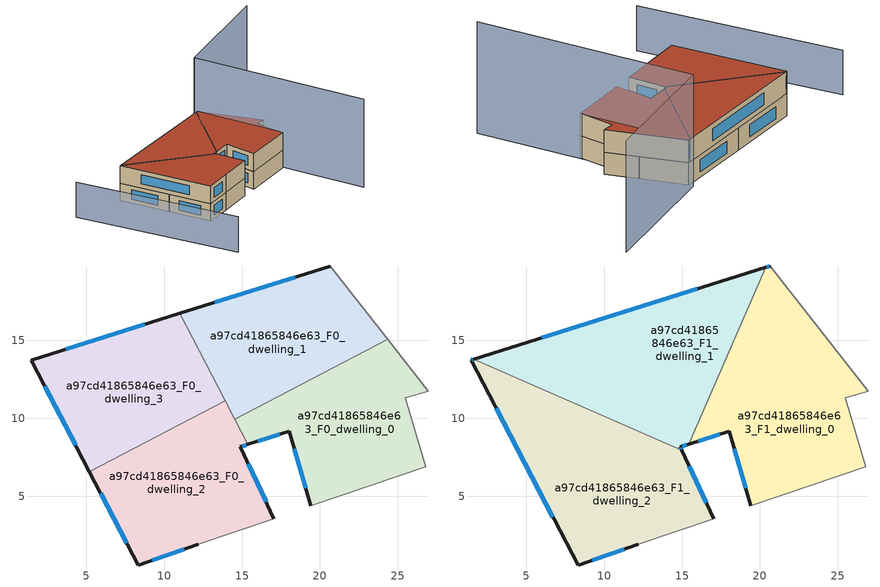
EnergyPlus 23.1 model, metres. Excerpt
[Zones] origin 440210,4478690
a97cd41865846e63_F0_dwelling_0
 floor ground (EU_floor_Construction): 24.36,15.08 26.97,11.75 25.47,11.32 26.8,6.89 19.42,4.38 18.04,9.17 15.38,8.32 14.53,9.95 z0
 wall outside (EU_wall_Construction): 15.38,8.32 18.04,9.17 19.42,4.38 z0:3
 wall to a97cd41865846e63_F0_dwelling_1 (EU_wall_Construction): 24.36,15.08 14.53,9.95 z0:3
 wall adiabatic (EU_wall_Construction): 19.42,4.38 26.8,6.89 25.47,11.32 26.97,11.75 24.36,15.08 z0:3
 wall to a97cd41865846e63_F0_dwelling_2 (EU_wall_Construction): 14.53,9.95 15.38,8.32 z0:3
 window (EU_Window_Construction): 18.36,8.05 19.1,5.5 / 16.01,8.52 17.42,8.97 z0.7:2.3
a97cd41865846e63_F0_dwelling_1
 floor ground (EU_floor_Construction): 20.68,19.78 24.36,15.08 14.53,9.95 10.99,16.74 z0
 wall outside (EU_wall_Construction): 20.68,19.78 10.99,16.74 z0:3
 wall adiabatic (EU_wall_Construction): 24.36,15.08 20.68,19.78 z0:3
 wall to a97cd41865846e63_F0_dwelling_3 (EU_wall_Construction): 10.99,16.74 13.92,11.13 z0:3
 wall to a97cd41865846e63_F0_dwelling_2 (EU_wall_Construction): 13.92,11.13 14.53,9.95 z0:3
 window (EU_Window_Construction): 18.41,19.07 13.26,17.45 z0.7:2.3
 ceiling adiabatic (EU_roof_Construction): 16.59,11.02 20.37,19.69 10.99,16.74 14.53,9.95 z3
a97cd41865846e63_F0_dwelling_2
 floor ground (EU_floor_Construction): 13.92,11.13 15.38,8.32 14.89,8.16 17.05,3.56 12.2,1.91 8.32,0.58 5.19,6.58 z0
 wall outside (EU_wall_Construction): 17.05,3.56 14.89,8.16 15.38,8.32 / 5.19,6.58 8.32,0.58 12.2,1.91 z0:3
 wall adiabatic (EU_wall_Construction): 12.2,1.91 17.05,3.56 z0:3
 wall to a97cd41865846e63_F0_dwelling_3 (EU_wall_Construction): 13.92,11.13 5.19,6.58 z0:3
 window (EU_Window_Construction): 16.55,4.64 15.4,7.09 / 9.23,0.89 11.29,1.6 / 5.92,5.18 7.59,1.98 / 15.01,8.2 15.27,8.28 z0.7:2.3
a97cd41865846e63_F0_dwelling_3
 floor ground (EU_floor_Construction): 10.99,16.74 13.92,11.13 5.19,6.58 1.46,13.74 z0
 wall outside (EU_wall_Construction): 10.99,16.74 1.46,13.74 5.19,6.58 z0:3
 window (EU_Window_Construction): 2.33,12.07 4.32,8.26 / 8.76,16.04 3.69,14.44 z0.7:2.3
a97cd41865846e63_F1_dwelling_0
 floor to a97cd41865846e63_F0_dwelling_0 (EU_floor_Construction): 24.36,15.08 26.97,11.75 25.47,11.32 26.8,6.89 19.42,4.38 18.04,9.17 15.42,8.33 16.59,11.02 z3
 floor to a97cd41865846e63_F0_dwelling_1 (EU_floor_Construction): 20.68,19.78 24.36,15.08 16.59,11.02 20.37,19.69 z3
 wall outside (EU_wall_Construction): 15.42,8.33 18.04,9.17 19.42,4.38 / 20.68,19.78 20.37,19.69 z3:6
 wall to a97cd41865846e63_F1_dwelling_1 (EU_wall_Construction): 20.37,19.69 15.42,8.33 z3:6
 wall adiabatic (EU_wall_Construction): 19.42,4.38 26.8,6.89 25.47,11.32 26.97,11.75 20.68,19.78 z3:6
 window (EU_Window_Construction): 16.03,8.53 17.43,8.97 / 20.6,19.76 20.44,19.71 / 18.36,8.05 19.1,5.5 z3.7:5.3
 roof outside (EU_roof_Construction): 26.8,6.89 25.47,11.32 26.97,11.75 20.68,19.78 20.37,19.69 15.42,8.33 18.04,9.17 19.42,4.38 z6
a97cd41865846e63_F1_dwelling_1
 floor to a97cd41865846e63_F0_dwelling_0 (EU_floor_Construction): 16.59,11.02 15.42,8.33 15.38,8.32 14.53,9.95 z3
 floor to a97cd41865846e63_F0_dwelling_2 (EU_floor_Construction): 13.92,11.13 15.38,8.32 14.89,8.16 14.99,7.96 11.09,9.66 z3
 floor to a97cd41865846e63_F0_dwelling_3 (EU_floor_Construction): 10.99,16.74 13.92,11.13 11.09,9.66 1.61,13.79 z3
 floor adiabatic (EU_floor_Construction): 20.37,19.69 16.59,11.02 14.53,9.95 10.99,16.74 z3
 wall outside (EU_wall_Construction): 20.37,19.69 1.61,13.79 / 14.89,8.16 15.42,8.33 / 14.89,8.16 14.99,7.96 z3:6
 wall to a97cd41865846e63_F1_dwelling_2 (EU_wall_Construction): 1.61,13.79 14.99,7.96 z3:6
 window (EU_Window_Construction): 15.98,18.31 6,15.17 / 15.02,8.2 15.3,8.29 / 14.91,8.12 14.96,8.01 z3.7:5.3
 roof outside (EU_roof_Construction): 15.42,8.33 20.37,19.69 1.61,13.79 14.99,7.96 14.89,8.16 z6
a97cd41865846e63_F1_dwelling_2
 floor to a97cd41865846e63_F0_dwelling_2 (EU_floor_Construction): 14.99,7.96 17.05,3.56 12.2,1.91 8.32,0.58 5.19,6.58 11.09,9.66 z3
 floor to a97cd41865846e63_F0_dwelling_3 (EU_floor_Construction): 11.09,9.66 5.19,6.58 1.46,13.74 1.61,13.79 z3
 wall outside (EU_wall_Construction): 17.05,3.56 14.99,7.96 / 1.61,13.79 1.46,13.74 8.32,0.58 12.2,1.91 z3:6
 wall adiabatic (EU_wall_Construction): 12.2,1.91 17.05,3.56 z3:6
 window (EU_Window_Construction): 16.57,4.59 15.47,6.93 / 9.23,0.89 11.29,1.6 / 3.06,10.66 6.71,3.66 / 1.57,13.78 1.49,13.75 z3.7:5.3
 roof outside (EU_roof_Construction): 17.05,3.56 14.99,7.96 1.61,13.79 1.46,13.74 8.32,0.58 12.2,1.91 z6
shading: -6.78,13.81 5.89,-9.3 z0:6; 32.75,-5.16 20.43,20.3 / 20.43,20.3 36.24,27.96 z0:15
[Building]
EU S2 Campaign: North Axis=0; Terrain=City; Solar Distribution=FullExterior
[Site:Location]
Madrid: Latitude=40.5; Longitude=-3.5; Time Zone=1; Elevation=609
[SizingPeriod:WeatherFileDays]
AnnualSizingPeriod: Begin Month=1; Begin Day of Month=1; End Month=12; End Day of Month=31; Day of Week for Start Day=Monday; Use Weather File Daylight Saving Period=No; Use Weather File Rain and Snow Indicators=No
[MATERIAL]
EU_InternalMass_Material: Roughness=MediumRough; Thickness=0.1; Conductivity=1; Density=1800; Specific Heat=900; Thermal Absorptance=0.9; Solar Absorptance=0.7; Visible Absorptance=0.7
[MATERIAL:NOMASS] Roughness=MediumRough; Thermal Absorptance=0.9; Solar Absorptance=0.7; Visible Absorptance=0.7
Name | Thermal Resistance
EU_wall_NoMass | 0.419739
EU_roof_NoMass | 0.352165
EU_floor_NoMass | 0.608284
[WINDOWMATERIAL:SIMPLEGLAZINGSYSTEM]
EU_Window_SimpleGlazing: UFactor=4.8352; Solar Heat Gain Coefficient=0.85; Visible Transmittance=0.85
[CONSTRUCTION]
EU_wall_Construction: EU_wall_NoMass
EU_roof_Construction: EU_roof_NoMass
EU_floor_Construction: EU_floor_NoMass
EU_InternalMass_Construction: EU_InternalMass_Material
EU_Window_Construction: EU_Window_SimpleGlazing
[ZONE] Type=1; Multiplier=1; Ceiling Height=autocalculate; Floor Area=autocalculate; Part of Total Floor Area=Yes
Name | Volume
a97cd41865846e63_F0_dwelling_0 | 212.58
a97cd41865846e63_F1_dwelling_0 | 286.774
a97cd41865846e63_F0_dwelling_1 | 212.598
a97cd41865846e63_F1_dwelling_1 | 286.768
a97cd41865846e63_F0_dwelling_2 | 212.585
a97cd41865846e63_F1_dwelling_2 | 276.806
a97cd41865846e63_F0_dwelling_3 | 212.581
[INTERNALMASS] Construction=EU_InternalMass_Construction
Name | Zone or ZoneList | Surface Area
a97cd41865846e63_F0_dwelling_0_EU_InternalMass | a97cd41865846e63_F0_dwelling_0 | 70.8596
a97cd41865846e63_F0_dwelling_1_EU_InternalMass | a97cd41865846e63_F0_dwelling_1 | 70.8666
a97cd41865846e63_F0_dwelling_2_EU_InternalMass | a97cd41865846e63_F0_dwelling_2 | 70.8617
a97cd41865846e63_F0_dwelling_3_EU_InternalMass | a97cd41865846e63_F0_dwelling_3 | 70.8624
a97cd41865846e63_F1_dwelling_0_EU_InternalMass | a97cd41865846e63_F1_dwelling_0 | 95.5906
a97cd41865846e63_F1_dwelling_1_EU_InternalMass | a97cd41865846e63_F1_dwelling_1 | 95.5859
a97cd41865846e63_F1_dwelling_2_EU_InternalMass | a97cd41865846e63_F1_dwelling_2 | 92.2687
[OTHEREQUIPMENT] Fuel Type=Electricity; Design Level Calculation Method=Watts/Area; Power per Zone Floor Area=1; Fraction Latent=0; Fraction Radiant=0; Fraction Lost=0; Carbon Dioxide Generation Rate=0; EndUse Subcategory=EU_Step8_InternalGains
Name | Zone or ZoneList or Space or SpaceList | Schedule
EU_Step8_InternalGain_a97cd41865846e63_F0_dwelling_0_f000 | a97cd41865846e63_F0_dwelling_0 | EU_Step8_GainSchedule_a97cd41865846e63_F0_dwelling_0_f000
EU_Step8_InternalGain_a97cd41865846e63_F0_dwelling_1_f000 | a97cd41865846e63_F0_dwelling_1 | EU_Step8_GainSchedule_a97cd41865846e63_F0_dwelling_1_f000
EU_Step8_InternalGain_a97cd41865846e63_F0_dwelling_2_f000 | a97cd41865846e63_F0_dwelling_2 | EU_Step8_GainSchedule_a97cd41865846e63_F0_dwelling_2_f000
EU_Step8_InternalGain_a97cd41865846e63_F0_dwelling_3_f000 | a97cd41865846e63_F0_dwelling_3 | EU_Step8_GainSchedule_a97cd41865846e63_F0_dwelling_3_f000
EU_Step8_InternalGain_a97cd41865846e63_F1_dwelling_0_f000 | a97cd41865846e63_F1_dwelling_0 | EU_Step8_GainSchedule_a97cd41865846e63_F1_dwelling_0_f000
EU_Step8_InternalGain_a97cd41865846e63_F1_dwelling_1_f000 | a97cd41865846e63_F1_dwelling_1 | EU_Step8_GainSchedule_a97cd41865846e63_F1_dwelling_1_f000
EU_Step8_InternalGain_a97cd41865846e63_F1_dwelling_2_f000 | a97cd41865846e63_F1_dwelling_2 | EU_Step8_GainSchedule_a97cd41865846e63_F1_dwelling_2_f000
[ZONEVENTILATION:DESIGNFLOWRATE] Schedule=EU_AlwaysOn; Design Flow Rate Calculation Method=AirChanges/Hour; Air Changes per Hour=0.703302; Ventilation Type=Natural; Fan Pressure Rise=0; Fan Total Efficiency=1; Constant Term Coefficient=1; Temperature Term Coefficient=0; Velocity Term Coefficient=0; Velocity Squared Term Coefficient=0; Minimum Indoor Temperature=-100; Maximum Indoor Temperature=100; Delta Temperature=-100; Minimum Outdoor Temperature=-100; Maximum Outdoor Temperature=100; Maximum Wind Speed=40
Name | Zone or ZoneList or Space or SpaceList
EU_ConstantAir_a97cd41865846e63_F0_dwelling_0 | a97cd41865846e63_F0_dwelling_0
EU_ConstantAir_a97cd41865846e63_F0_dwelling_1 | a97cd41865846e63_F0_dwelling_1
EU_ConstantAir_a97cd41865846e63_F0_dwelling_2 | a97cd41865846e63_F0_dwelling_2
EU_ConstantAir_a97cd41865846e63_F0_dwelling_3 | a97cd41865846e63_F0_dwelling_3
EU_ConstantAir_a97cd41865846e63_F1_dwelling_0 | a97cd41865846e63_F1_dwelling_0
EU_ConstantAir_a97cd41865846e63_F1_dwelling_1 | a97cd41865846e63_F1_dwelling_1
EU_ConstantAir_a97cd41865846e63_F1_dwelling_2 | a97cd41865846e63_F1_dwelling_2
[HVACTEMPLATE:THERMOSTAT] Constant Heating Setpoint=20; Constant Cooling Setpoint=50
EU_HeatOnly_a97cd41865846e63_F0_dwelling_0; EU_HeatOnly_a97cd41865846e63_F0_dwelling_1; EU_HeatOnly_a97cd41865846e63_F0_dwelling_2; EU_HeatOnly_a97cd41865846e63_F0_dwelling_3; EU_HeatOnly_a97cd41865846e63_F1_dwelling_0; EU_HeatOnly_a97cd41865846e63_F1_dwelling_1; EU_HeatOnly_a97cd41865846e63_F1_dwelling_2
[HVACTEMPLATE:ZONE:IDEALLOADSAIRSYSTEM] System Availability Schedule=EU_AlwaysOn; Maximum Heating Supply Air Temperature=50; Minimum Cooling Supply Air Temperature=13; Maximum Heating Supply Air Humidity Ratio=0.0156; Minimum Cooling Supply Air Humidity Ratio=0.0077; Heating Limit=NoLimit; Cooling Limit=NoLimit; Heating Availability Schedule=EU_AlwaysOn; Cooling Availability Schedule=EU_CoolingOff; Dehumidification Control Type=ConstantSensibleHeatRatio; Cooling Sensible Heat Ratio=0.7; Dehumidification Setpoint=60; Humidification Control Type=None; Humidification Setpoint=30; Outdoor Air Method=None; Outdoor Air Flow Rate per Person=0.00944; Outdoor Air Flow Rate per Zone Floor Area=0; Outdoor Air Flow Rate per Zone=0; Demand Controlled Ventilation Type=None; Outdoor Air Economizer Type=NoEconomizer; Heat Recovery Type=None; Sensible Heat Recovery Effectiveness=0.7; Latent Heat Recovery Effectiveness=0.65
Name | Template Thermostat
a97cd41865846e63_F0_dwelling_0 | EU_HeatOnly_a97cd41865846e63_F0_dwelling_0
a97cd41865846e63_F0_dwelling_1 | EU_HeatOnly_a97cd41865846e63_F0_dwelling_1
a97cd41865846e63_F0_dwelling_2 | EU_HeatOnly_a97cd41865846e63_F0_dwelling_2
a97cd41865846e63_F0_dwelling_3 | EU_HeatOnly_a97cd41865846e63_F0_dwelling_3
a97cd41865846e63_F1_dwelling_0 | EU_HeatOnly_a97cd41865846e63_F1_dwelling_0
a97cd41865846e63_F1_dwelling_1 | EU_HeatOnly_a97cd41865846e63_F1_dwelling_1
a97cd41865846e63_F1_dwelling_2 | EU_HeatOnly_a97cd41865846e63_F1_dwelling_2
[SIZING:ZONE] Zone Cooling Design Supply Air Temperature Input Method=SupplyAirTemperature; Zone Cooling Design Supply Air Temperature=13; Zone Heating Design Supply Air Temperature Input Method=SupplyAirTemperature; Zone Heating Design Supply Air Temperature=50; Zone Cooling Design Supply Air Humidity Ratio=0.008; Zone Heating Design Supply Air Humidity Ratio=0.008; Cooling Design Air Flow Method=DesignDay; Cooling Design Air Flow Rate=0; Cooling Minimum Air Flow per Zone Floor Area=0.000762; Cooling Minimum Air Flow=0; Cooling Minimum Air Flow Fraction=0.2; Heating Design Air Flow Method=DesignDay; Heating Design Air Flow Rate=0; Heating Maximum Air Flow per Zone Floor Area=0.002032; Heating Maximum Air Flow=0.141576; Heating Maximum Air Flow Fraction=0.3; Account for Dedicated Outdoor Air System=No; Dedicated Outdoor Air System Control Strategy=NeutralSupplyAir; Dedicated Outdoor Air Low Setpoint Temperature for Design=autosize; Dedicated Outdoor Air High Setpoint Temperature for Design=autosize; Zone Load Sizing Method=Sensible Load Only No Latent Load; Zone Latent Cooling Design Supply Air Humidity Ratio Input Method=HumidityRatioDifference; Zone Cooling Design Supply Air Humidity Ratio Difference=0.005; Zone Latent Heating Design Supply Air Humidity Ratio Input Method=HumidityRatioDifference; Zone Humidification Design Supply Air Humidity Ratio Difference=0.005
a97cd41865846e63_F0_dwelling_0; a97cd41865846e63_F0_dwelling_1; a97cd41865846e63_F0_dwelling_2; a97cd41865846e63_F0_dwelling_3; a97cd41865846e63_F1_dwelling_0; a97cd41865846e63_F1_dwelling_1; a97cd41865846e63_F1_dwelling_2
[SCHEDULE:CONSTANT]
Name | Hourly Value
EU_AlwaysOn | 1
EU_CoolingOff | 0
[SCHEDULE:FILE] Column Number=1; Rows to Skip at Top=0; Number of Hours of Data=8760; Column Separator=Comma; Interpolate to Timestep=No; Minutes per Item=60; Adjust Schedule for Daylight Savings=Yes
Name | File
EU_Step8_GainSchedule_a97cd41865846e63_F0_dwelling_0_f000 | ../../schedules/a97cd41865846e63/a97cd41865846e63_F0_dwelling_0_f000_gain.csv
EU_Step8_GainSchedule_a97cd41865846e63_F0_dwelling_1_f000 | ../../schedules/a97cd41865846e63/a97cd41865846e63_F0_dwelling_1_f000_gain.csv
EU_Step8_GainSchedule_a97cd41865846e63_F0_dwelling_2_f000 | ../../schedules/a97cd41865846e63/a97cd41865846e63_F0_dwelling_2_f000_gain.csv
EU_Step8_GainSchedule_a97cd41865846e63_F0_dwelling_3_f000 | ../../schedules/a97cd41865846e63/a97cd41865846e63_F0_dwelling_3_f000_gain.csv
EU_Step8_GainSchedule_a97cd41865846e63_F1_dwelling_0_f000 | ../../schedules/a97cd41865846e63/a97cd41865846e63_F1_dwelling_0_f000_gain.csv
EU_Step8_GainSchedule_a97cd41865846e63_F1_dwelling_1_f000 | ../../schedules/a97cd41865846e63/a97cd41865846e63_F1_dwelling_1_f000_gain.csv
EU_Step8_GainSchedule_a97cd41865846e63_F1_dwelling_2_f000 | ../../schedules/a97cd41865846e63/a97cd41865846e63_F1_dwelling_2_f000_gain.csv
